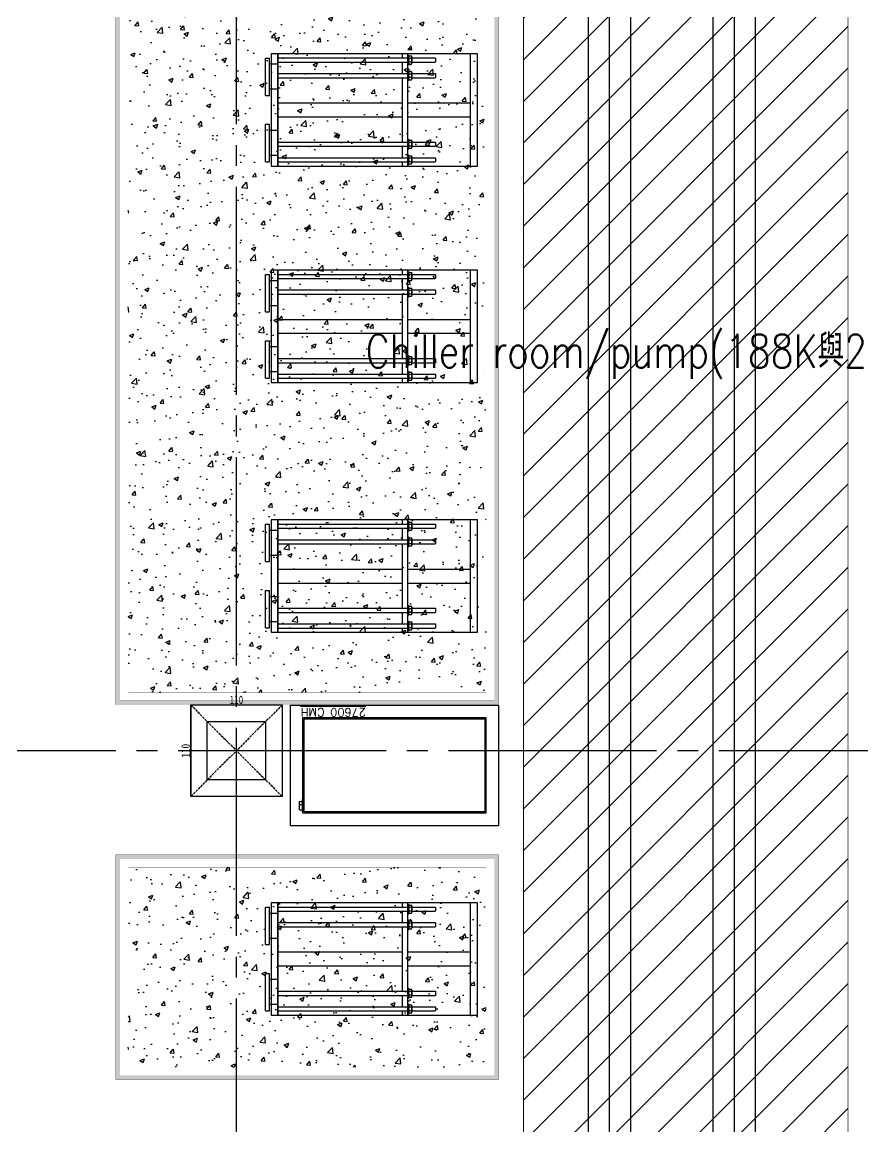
# Model space of a CAD drawing. Extents: x -18489 to 27370, y -8745 to 11880.
# Drawn here: x -16456 to -15445, y 4251 to 5578 of the extents above; entities that cross this region are included whole.
import ezdxf
from ezdxf.enums import TextEntityAlignment as Align

# ---------------------------------------------------------------- set-up
doc = ezdxf.new("R2010")
doc.units = 0
doc.header["$LTSCALE"] = 100
for name, pattern in [('188K-SM-03-F10-MECH-EQ-Y2257103$0$Micron CUP L10 HVAC EQU$0$DASHED', [19.05, 12.7, -6.35]), ('X-CUB3-L10$0$COL-CEN-LIN', [3.25, 2.5, -0.25, 0.25, -0.25]), ('X-CUB3-L10$0$HIDDEN', [0.4, 0.3, -0.1])]:
    doc.linetypes.add(name, pattern=pattern)
for name, color, linetype in [('188K-SM-03-F10-MECH-EQ-Y2257103$0$0 Xref', 8, 'Continuous'), ('188K-SM-03-F10-MECH-EQ-Y2257103$0$M-EQU-FOUNDATION', 8, 'Continuous'), ('188K-SM-03-F10-MECH-EQ-Y2257103$0$Micron CUP L10 CDA EQU$0$M MOVE-IN AREA', 8, 'Continuous'), ('188K-SM-03-F10-MECH-EQ-Y2257103$0$Micron CUP L10 HVAC EQU$0$M-FUTURE-EQU', 253, '188K-SM-03-F10-MECH-EQ-Y2257103$0$Micron CUP L10 HVAC EQU$0$DASHED'), ('188K-SM-03-F10-MECH-EQ-Y2257103$0$Micron CUP L10 HVAC EQU$0$M-HVAC HR CHILLER', 1, 'Continuous'), ('188K-SM-03-F10-MECH-EQ-Y2257103$0$Micron CUP L10 HVAC EQU$0$M-MECH-EQU', 136, 'Continuous'), ('188K-SM-07-F10-MECH-WWR-PIPE-Y2257103$0$M-P-PIPE-29', 6, 'Continuous'), ('188K-SM-07-F10-MECH-WWR-PIPE-Y2257103$0$M-P-PIPE-35', 1, 'Continuous'), ('X-CUB3-L10$0$CCL', 8, 'X-CUB3-L10$0$COL-CEN-LIN'), ('X-CUB3-L10$0$COL', 8, 'Continuous'), ('X-CUB3-L10$0$COL-S', 8, 'Continuous')]:
    doc.layers.add(name, color=color, linetype=linetype)
doc.styles.add('188K-SM-03-F10-MECH-EQ-Y2257103$0$Micron CUP L10 HVAC EQU$0$AA-TXT', font='simplex.shx', dxfattribs={"bigfont": 'china.shx'})
doc.styles.add('X-CUB3-L10$0$CHINA', font='simplex.shx', dxfattribs={"width": 0.75, "bigfont": 'chineset.shx'})
doc.styles.add('X-CUB3-L10$0$DIM', font='', dxfattribs={"width": 0.8})
doc.styles.get('X-CUB3-L10$0$DIM').set_extended_font_data('MingLiU')
doc.dimstyles.new('X-CUB3-L10$0$JJP_005_defpoint', dxfattribs={"dimtxt": 20, "dimasz": 0.5, "dimexe": 0.5, "dimexo": 0.5, "dimgap": 0.5, "dimtad": 1, "dimdsep": 46, "dimtxsty": 'X-CUB3-L10$0$DIM', "dimblk": 'X-CUB3-L10$0$_None', "dimcen": 10, "dimclrd": 256, "dimclre": 256, "dimclrt": 256, "dimadec": 0, "dimazin": 0, "dimtfac": 1, "dimtix": 1, "dimtmove": 2, "dimatfit": 3, "dimldrblk": 'X-CUB3-L10$0$_None', "dimfxl": 0.5, "dimtolj": 1, "dimtzin": 0, "dimarcsym": 0})

# ---------------------------------------------------------------- blocks, each defined once
blk = doc.blocks.new('*D451')
at = {"layer": 'DefPoints', "lineweight": -2, "transparency": 16777216}
blk.add_line((0, 0), (110, 0), dxfattribs=at)
at = {"layer": 'DefPoints', "color": 0, "transparency": 16777216}
for p in [(0, 0), (110, 0), (110, 0)]:
    blk.add_point(p, dxfattribs=at)
at = {"layer": 'DefPoints', "transparency": 16777216, "insert": (55, 6.1), "char_height": 10, "attachment_point": 5, "style": 'X-CUB3-L10$0$DIM'}
blk.add_mtext('\\A1;110', dxfattribs=at)
blk = doc.blocks.new('X-CUB3-L10$0$_None')
blk = doc.blocks.new('*D452')
at = {"layer": 'DefPoints', "lineweight": -2, "transparency": 16777216}
blk.add_line((0, 0), (0, -110), dxfattribs=at)
at = {"layer": 'DefPoints', "color": 0, "transparency": 16777216}
for p in [(0, 0), (0, -110), (0, -110)]:
    blk.add_point(p, dxfattribs=at)
at = {"layer": 'DefPoints', "transparency": 16777216, "insert": (-6.1, -55), "char_height": 10, "attachment_point": 5, "rotation": 90, "style": 'X-CUB3-L10$0$DIM'}
blk.add_mtext('\\A1;110', dxfattribs=at)
blk = doc.blocks.new('188K-SM-03-F10-MECH-EQ-Y2257103$0$Micron CUP L10 HVAC EQU$0$A$C66dd3646')
for p, q in [((-92.1, 0), (-47.1, 0)), ((-92.1, 0), (-92.1, -5)), ((-47.1, 0), (-47.1, -5)), ((-12.5, 0), (32.5, 0)), ((-12.5, 0), (-12.5, -5)), ((32.5, 0), (32.5, -5)), ((-92.1, -5), (-47.1, -5)), ((-84.6, -15), (-84.6, -5)), ((-54.6, -15), (-54.6, -5)), ((-12.5, -5), (32.5, -5)), ((-5, -15), (-5, -5)), ((25, -15), (25, -5)), ((-92.2, -15), (-92.2, -171.2)), ((-87.2, -15), (-87.2, -171.2)), ((-73.5, -15), (-73.5, -171.2)), ((-68.4, -15), (-68.4, -171.2)), ((-38.2, -15), (-38.2, -164.5)), ((-21.4, -15), (-21.4, -164.5)), ((8.8, -15), (8.8, -171.2)), ((13.9, -15), (13.9, -171.2)), ((27.6, -15), (27.6, -171.2)), ((32.6, -15), (32.6, -171.2)), ((-97.3, -164.5), (-92.2, -164.5)), ((-97.3, -171.2), (37.7, -171.2)), ((-95.6, -171.2), (-95.6, -172.1)), ((-83.8, -172.1), (-95.6, -172.1)), ((-86.1, -172.1), (-93.3, -172.1)), ((-87.2, -164.5), (-73.5, -164.5)), ((-83.8, -171.2), (-83.8, -172.1)), ((-76.9, -171.2), (-76.9, -172.1)), ((-65, -172.1), (-76.9, -172.1)), ((-67.3, -172.1), (-74.6, -172.1)), ((-68.4, -164.5), (8.8, -164.5)), ((-65, -171.2), (-65, -172.1)), ((-38.2, -171.2), (-38.2, -246.6)), ((-21.4, -171.2), (-21.4, -246.6)), ((5.4, -171.2), (5.4, -172.1)), ((17.3, -172.1), (5.4, -172.1)), ((15, -172.1), (7.7, -172.1)), ((13.9, -164.5), (27.6, -164.5)), ((17.3, -171.2), (17.3, -172.1)), ((24.2, -171.2), (24.2, -172.1)), ((36, -172.1), (24.2, -172.1)), ((33.7, -172.1), (26.5, -172.1)), ((32.6, -164.5), (37.7, -164.5)), ((36, -171.2), (36, -172.1)), ((-94.6, -172.7), (-94.6, -175.4)), ((-86.1, -176.1), (-93.3, -176.1)), ((-92.2, -176.1), (-92.2, -204)), ((-92.1, -175.4), (-92.1, -172.7)), ((-87.3, -172.7), (-87.3, -175.4)), ((-87.2, -176.1), (-87.2, -204)), ((-84.8, -172.7), (-84.8, -175.4)), ((-75.8, -172.7), (-75.8, -175.4)), ((-67.3, -176.1), (-74.6, -176.1)), ((-73.5, -176.1), (-73.5, -204)), ((-73.3, -175.4), (-73.3, -172.7)), ((-68.6, -172.7), (-68.6, -175.4)), ((-68.4, -176.1), (-68.4, -204)), ((-66.1, -172.7), (-66.1, -175.4)), ((6.5, -172.7), (6.5, -175.4)), ((15, -176.1), (7.7, -176.1)), ((8.8, -176.1), (8.8, -204)), ((9.1, -175.5), (8.9, -175.5)), ((9, -175.4), (9, -172.7)), ((13.8, -175.5), (13.6, -175.5)), ((13.7, -172.7), (13.7, -175.4)), ((13.9, -176.1), (13.9, -204)), ((16.2, -172.7), (16.2, -175.4)), ((25.2, -172.7), (25.2, -175.4)), ((33.7, -176.1), (26.5, -176.1)), ((27.6, -176.1), (27.6, -204)), ((27.7, -175.4), (27.7, -172.7)), ((27.8, -175.5), (27.7, -175.5)), ((32.5, -175.5), (32.4, -175.5)), ((32.5, -172.7), (32.5, -175.4)), ((32.6, -176.1), (32.6, -204)), ((35, -172.7), (35, -175.4)), ((-91.4, -204.8), (-92.2, -204)), ((-91.4, -204.8), (-88, -204.8)), ((-87.2, -204), (-88, -204.8)), ((-72.6, -204.8), (-73.5, -204)), ((-72.6, -204.8), (-69.3, -204.8)), ((-68.4, -204), (-69.3, -204.8)), ((8.8, -204), (9.7, -204.8)), ((9.7, -204.8), (13, -204.8)), ((13, -204.8), (13.9, -204)), ((27.6, -204), (28.4, -204.8)), ((28.4, -204.8), (31.8, -204.8)), ((31.8, -204.8), (32.6, -204)), ((-97.3, -246.6), (37.7, -246.6))]:
    blk.add_line(p, q)
for points in [[(37.7, -15), (37.7, -7), (-97.3, -7), (-97.3, -15)], [(37.7, -15), (-97.3, -15), (-97.3, -255), (37.7, -255)]]:
    blk.add_lwpolyline(points, close=True)
for centre, major_axis, start_param, end_param in [((-93.3, -173.6), (-1.06, 1.06), 4.510487, 6.485087), ((-89.7, -176.5), (-3.16, 3.16), -1.341997, -0.228799), ((-86.1, -173.6), (1.06, 1.06), 6.081283, 8.055884), ((-74.6, -173.6), (-1.06, 1.06), 4.510487, 6.485087), ((-71, -176.5), (-3.16, 3.16), -1.341997, -0.228799), ((-67.3, -173.6), (-1.06, 1.06), 4.510487, 6.485087), ((7.7, -173.6), (-1.06, 1.06), 4.510487, 6.485087), ((11.4, -176.5), (3.16, 3.16), 0.228799, 1.341997), ((15, -173.6), (1.06, 1.06), 6.081283, 8.055884), ((26.5, -173.6), (-1.06, 1.06), 4.510487, 6.485087), ((30.1, -176.5), (-3.16, 3.16), -1.341997, -0.228799), ((33.7, -173.6), (-1.06, 1.06), 4.510487, 6.485087), ((-93.3, -174.6), (1.06, 1.06), 2.939691, 4.914291), ((-89.7, -171.6), (3.16, 3.16), 3.370391, 4.48359), ((-86.1, -174.6), (-1.06, 1.06), 1.368894, 3.343495), ((-74.6, -174.6), (1.06, 1.06), 2.939691, 4.914291), ((-71, -171.6), (3.16, 3.16), 3.370391, 4.48359), ((-67.3, -174.6), (-1.06, 1.06), 1.368894, 3.343495), ((7.7, -174.6), (1.06, 1.06), 2.939691, 4.914291), ((11.4, -171.6), (3.16, 3.16), 3.370391, 4.48359), ((15, -174.6), (-1.06, 1.06), 1.368894, 3.343495), ((26.5, -174.6), (1.06, 1.06), 2.939691, 4.914291), ((30.1, -171.6), (3.16, 3.16), 3.370391, 4.48359), ((33.7, -174.6), (-1.06, 1.06), 1.368894, 3.343495)]:
    blk.add_ellipse(centre, major_axis=major_axis, ratio=1, start_param=start_param, end_param=end_param)
blk = doc.blocks.new('188K-SM-03-F10-MECH-EQ-Y2257103$0$Micron CUP L10 HVAC EQU$0$A$C9f966d85')
blk.add_line((-110, 1195), (-139, 1195))
for points in [[(0, 1450), (0, 0), (-2500, 0), (-2500, 1450)], [(-150, 1300), (-150, 150), (-2350, 150), (-2350, 1300)], [(-165, 1285), (-165, 165), (-2335, 165), (-2335, 1285)]]:
    blk.add_lwpolyline(points, close=True)
for points in [[(-150, 1135), (-139, 1135), (-139, 1285), (-150, 1285)], [(-110, 1260), (-110, 1160), (-139, 1160)], [(-110, 1260), (-139, 1260)]]:
    blk.add_lwpolyline(points)
at = {"style": '188K-SM-03-F10-MECH-EQ-Y2257103$0$Micron CUP L10 HVAC EQU$0$AA-TXT'}
blk.add_text('%%U27600 CMH', height=100, dxfattribs=at).set_placement((-515, 88), align=Align.MIDDLE_CENTER)
blk = doc.blocks.new('188K-SM-03-F10-MECH-EQ-Y2257103$0$Micron CUP L10 HVAC EQU')
at = {"layer": '188K-SM-03-F10-MECH-EQ-Y2257103$0$Micron CUP L10 HVAC EQU$0$M-FUTURE-EQU', "xscale": 10, "yscale": 10, "zscale": 10, "rotation": 90}
blk.add_blockref('188K-SM-03-F10-MECH-EQ-Y2257103$0$Micron CUP L10 HVAC EQU$0$A$C66dd3646', (-206367, 37729), dxfattribs=at)
at = {"layer": '188K-SM-03-F10-MECH-EQ-Y2257103$0$Micron CUP L10 HVAC EQU$0$M-HVAC HR CHILLER', "xscale": 10, "yscale": 10, "zscale": 10, "rotation": 90}
for p in [(-206367, 47929), (-206367, 45329), (-206367, 42329)]:
    blk.add_blockref('188K-SM-03-F10-MECH-EQ-Y2257103$0$Micron CUP L10 HVAC EQU$0$A$C66dd3646', p, dxfattribs=at)
at = {"layer": '188K-SM-03-F10-MECH-EQ-Y2257103$0$Micron CUP L10 HVAC EQU$0$M-MECH-EQU', "rotation": 180}
blk.add_blockref('188K-SM-03-F10-MECH-EQ-Y2257103$0$Micron CUP L10 HVAC EQU$0$A$C9f966d85', (-206067, 40482), dxfattribs=at)
blk = doc.blocks.new('188K-SM-03-F10-MECH-EQ-Y2257103')
at = {"layer": '188K-SM-03-F10-MECH-EQ-Y2257103$0$M-EQU-FOUNDATION'}
h = blk.add_hatch(dxfattribs=at)
h.set_pattern_fill('AR-CONC', color=256, scale=0.1)
h.set_pattern_definition([(50, (3773.521, 709.199), (18.218467, -1.593909), [1.905, -20.955]), (355, (3773.521, 709.2), (-3.524342, 19.105685), [1.524, -16.764058]), (100.45144, (3775.04, 709.066), (14.694125, 17.511775), [1.619001, -17.809024]), (46.1842, (3773.521, 714.28), (27.107904, -4.204233), [2.8575, -31.4325]), (96.63556, (3775.78, 713.93), (23.740413, 24.742612), [2.428502, -26.71356]), (351.18415, (3773.52, 714.28), (23.740413, 24.742612), [2.285997, -25.145973]), (21, (3776.061, 713.009), (15.161439, -10.22652), [1.905, -20.955]), (326, (3776.061, 713.01), (6.180203, 18.418797), [1.524, -16.764]), (71.451445, (3777.325, 712.157), (21.341642, 8.192277), [1.619001, -17.808994]), (37.5, (3773.5214, 709.199), (0.3088603, 8.4555039), [0, -16.5608, 0, -17.018, 0, -16.8275]), (7.5, (3773.521, 709.199), (6.6819663, 10.0180575), [0, -9.7028, 0, -16.1798, 0, -6.4135]), (327.5, (3767.857, 709.199), (13.5590595, -0.5728744), [0, -6.35, 0, -19.812, 0, -26.289]), (317.5, (3765.317, 709.199), (14.812918, 2.542649), [0, -8.255, 0, -13.1572, 0, -18.669])])
h.paths.add_polyline_path([(-15888.1, 5868), (-15888.1, 4762.5), (-16338.1, 4762.5), (-16338.1, 5868)], flags=16)
h.paths.add_polyline_path([(-15883.1, 5873), (-15883.1, 4757.5), (-16343.1, 4757.5), (-16343.1, 5873)])
h = blk.add_hatch(dxfattribs=at)
h.set_pattern_fill('AR-CONC', color=256, scale=0.3)
h.set_pattern_definition([(50, (4473.52, 709.2), (54.6554, -4.78173), [5.715, -62.865]), (355, (4473.52, 709.2), (-10.57303, 57.31705), [4.572, -50.29218]), (100.45144, (4478.076, 708.8), (44.08237, 52.53533), [4.857, -53.42707]), (46.1842, (4473.52, 724.44), (81.32371, -12.6127), [8.5725, -94.2975]), (96.63556, (4480.3, 723.39), (71.22124, 74.22784), [7.2855, -80.14068]), (351.18415, (4473.52, 724.44), (71.22124, 74.22784), [6.858, -75.43792]), (21, (4481.14, 720.63), (45.48432, -30.67956), [5.715, -62.865]), (326, (4481.14, 720.63), (18.54061, 55.25639), [4.572, -50.292]), (71.45144, (4484.93, 718.07), (64.02493, 24.57683), [4.857, -53.42698]), (37.5, (4473.521, 709.2), (0.926581, 25.366512), [0, -49.6824, 0, -51.054, 0, -50.4825]), (7.5, (4473.52, 709.2), (20.0459, 30.054172), [0, -29.1084, 0, -48.5394, 0, -19.2405]), (327.5, (4456.529, 709.2), (40.677179, -1.718623), [0, -19.05, 0, -59.436, 0, -78.867]), (317.5, (4448.91, 709.2), (44.438754, 7.62795), [0, -24.765, 0, -39.4716, 0, -56.007])])
h.paths.add_polyline_path([(-16328.1, 5857.8), (-16253.1, 5857.8), (-16143.1, 5857.8), (-16143.1, 5858), (-15898.1, 5858), (-15898.1, 4772.5), (-16328.1, 4772.5)])
h = blk.add_hatch(dxfattribs=at)
h.set_pattern_fill('AR-CONC', color=256, scale=0.1)
h.set_pattern_definition([(50, (3773.521, -290.801), (18.218467, -1.593909), [1.905, -20.955]), (355, (3773.521, -290.8), (-3.524342, 19.105685), [1.524, -16.764058]), (100.45144, (3775.04, -290.934), (14.694125, 17.511775), [1.619001, -17.809024]), (46.1842, (3773.521, -285.72), (27.107904, -4.204233), [2.8575, -31.4325]), (96.63556, (3775.78, -286.07), (23.740413, 24.742612), [2.428502, -26.71356]), (351.18415, (3773.52, -285.72), (23.740413, 24.742612), [2.285997, -25.145973]), (21, (3776.061, -286.991), (15.161439, -10.22652), [1.905, -20.955]), (326, (3776.061, -286.99), (6.180203, 18.418797), [1.524, -16.764]), (71.451445, (3777.325, -287.843), (21.341642, 8.192277), [1.619001, -17.808994]), (37.5, (3773.5214, -290.801), (0.3088603, 8.4555039), [0, -16.5608, 0, -17.018, 0, -16.8275]), (7.5, (3773.521, -290.801), (6.6819663, 10.0180575), [0, -9.7028, 0, -16.1798, 0, -6.4135]), (327.5, (3767.857, -290.801), (13.5590595, -0.5728744), [0, -6.35, 0, -19.812, 0, -26.289]), (317.5, (3765.317, -290.801), (14.812918, 2.542649), [0, -8.255, 0, -13.1572, 0, -18.669])])
h.paths.add_polyline_path([(-15888.1, 4572.5), (-15888.1, 4312.5), (-16338.1, 4312.5), (-16338.1, 4572.5)], flags=16)
h.paths.add_polyline_path([(-15883.1, 4577.5), (-15883.1, 4307.5), (-16343.1, 4307.5), (-16343.1, 4577.5)])
h = blk.add_hatch(dxfattribs=at)
h.set_pattern_fill('AR-CONC', color=256, scale=0.3)
h.set_pattern_definition([(50, (3773.52, -290.8), (54.6554, -4.78173), [5.715, -62.865]), (355, (3773.52, -290.8), (-10.57303, 57.31705), [4.572, -50.29218]), (100.45144, (3778.076, -291.2), (44.08237, 52.53533), [4.857, -53.42707]), (46.1842, (3773.52, -275.56), (81.32371, -12.6127), [8.5725, -94.2975]), (96.63556, (3780.3, -276.61), (71.22124, 74.22784), [7.2855, -80.14068]), (351.18415, (3773.52, -275.56), (71.22124, 74.22784), [6.858, -75.43792]), (21, (3781.14, -279.37), (45.48432, -30.67956), [5.715, -62.865]), (326, (3781.14, -279.37), (18.54061, 55.25639), [4.572, -50.292]), (71.45144, (3784.93, -281.93), (64.02493, 24.57683), [4.857, -53.42698]), (37.5, (3773.521, -290.8), (0.926581, 25.366512), [0, -49.6824, 0, -51.054, 0, -50.4825]), (7.5, (3773.52, -290.8), (20.0459, 30.054172), [0, -29.1084, 0, -48.5394, 0, -19.2405]), (327.5, (3756.529, -290.8), (40.677179, -1.718623), [0, -19.05, 0, -59.436, 0, -78.867]), (317.5, (3748.91, -290.8), (44.438754, 7.62795), [0, -24.765, 0, -39.4716, 0, -56.007])])
h.paths.add_polyline_path([(-15898.1, 4562.5), (-15898.1, 4322.5), (-16328.1, 4322.5), (-16328.1, 4562.5)])
at = {"layer": '188K-SM-03-F10-MECH-EQ-Y2257103$0$M-EQU-FOUNDATION', "const_width": 0.2}
for points in [[(-15883.1, 5873), (-15883.1, 4757.5), (-16343.1, 4757.5), (-16343.1, 5873)], [(-15888.1, 5868), (-15888.1, 4762.5), (-16338.1, 4762.5), (-16338.1, 5868)], [(-16328.1, 5857.8), (-16253.1, 5857.8), (-16253.1, 5857.8), (-16143.1, 5857.8), (-16143.1, 5858), (-15898.1, 5858), (-15898.1, 4772.5), (-16328.1, 4772.5)], [(-15883.1, 4577.5), (-15883.1, 4307.5), (-16343.1, 4307.5), (-16343.1, 4577.5)], [(-15888.1, 4572.5), (-15888.1, 4312.5), (-16338.1, 4312.5), (-16338.1, 4572.5)], [(-15898.1, 4562.5), (-15898.1, 4322.5), (-16328.1, 4322.5), (-16328.1, 4562.5)]]:
    blk.add_lwpolyline(points, close=True, dxfattribs=at)
at = {"layer": '188K-SM-03-F10-MECH-EQ-Y2257103$0$0 Xref', "xscale": 0.1, "yscale": 0.1, "zscale": 0.1}
blk.add_blockref('188K-SM-03-F10-MECH-EQ-Y2257103$0$Micron CUP L10 HVAC EQU', (4473.5, 709.2), dxfattribs=at)
at = {"layer": '188K-SM-03-F10-MECH-EQ-Y2257103$0$Micron CUP L10 CDA EQU$0$M MOVE-IN AREA'}
h = blk.add_hatch(dxfattribs=at)
h.set_pattern_fill('JIS_WOOD', color=256, scale=50)
h.set_pattern_definition([(45, (4473.52, 709.2), (-25, 25), [])])
h.paths.add_polyline_path([(-17249.1, 7922.5), (-17249.1, 7642.5), (-15853.1, 7642.5), (-15853.1, 6432.5), (-15853.1, 790), (-15463.1, 790), (-15463.1, 6142.5), (-15463.1, 7642.5), (-14093.1, 7642.5), (-14093.1, 7922.5)])
at = {"layer": '188K-SM-03-F10-MECH-EQ-Y2257103$0$Micron CUP L10 CDA EQU$0$M MOVE-IN AREA', "const_width": 1}
blk.add_lwpolyline([(-17249.1, 7922.5), (-17249.1, 7642.5), (-15853.1, 7642.5), (-15853.1, 6432.5), (-15853.1, 6432.5), (-15853.1, 790), (-15463.1, 790), (-15463.1, 6142.5), (-15463.1, 6142.5), (-15463.1, 7642.5), (-14093.1, 7642.5), (-14093.1, 7922.5)], close=True, dxfattribs=at)
blk = doc.blocks.new('188K-SM-07-F10-MECH-WWR-PIPE-Y2257103')
at = {"layer": '188K-SM-07-F10-MECH-WWR-PIPE-Y2257103$0$M-P-PIPE-29'}
for p, q in [((-15775.4, 5781.8), (-15775.4, -784.5)), ((-15750, 5781.8), (-15750, -784.5)), ((-15724.6, 5781.8), (-15724.6, -784.5))]:
    blk.add_line(p, q, dxfattribs=at)
at = {"layer": '188K-SM-07-F10-MECH-WWR-PIPE-Y2257103$0$M-P-PIPE-35'}
for p, q in [((-15625.4, 5781.1), (-15625.4, -714.5)), ((-15600, 5781.1), (-15600, -714.5)), ((-15574.6, 5781.1), (-15574.6, -714.5))]:
    blk.add_line(p, q, dxfattribs=at)
blk = doc.blocks.new('*U450')
at = {"layer": 'DefPoints', "linetype": 'X-CUB3-L10$0$HIDDEN', "ltscale": 0.1}
for p, q in [((110, 0), (0, -110)), ((0, 0), (110, -110))]:
    blk.add_line(p, q, dxfattribs=at)
at = {"layer": 'X-CUB3-L10$0$COL', "ltscale": 0.1}
blk.add_lwpolyline([(0, 0), (110, 0), (110, -110), (0, -110)], close=True, dxfattribs=at)
at = {"layer": 'DefPoints'}
dim = blk.add_linear_dim(base=(0, -110), p1=(0, 0), p2=(0, -110), angle=90, dimstyle='X-CUB3-L10$0$JJP_005_defpoint', override={"dimtxt": 10}, dxfattribs=at)
dim.commit()
dim.dimension.update_dxf_attribs({"geometry": '*D452', "text_midpoint": (-6.067, -55)})
dim = blk.add_linear_dim(base=(110, 0), p1=(0, 0), p2=(110, 0), dimstyle='X-CUB3-L10$0$JJP_005_defpoint', override={"dimtxt": 10}, dxfattribs=at)
dim.commit()
dim.dimension.update_dxf_attribs({"geometry": '*D451', "text_midpoint": (55, 6.067)})
blk = doc.blocks.new('X-CUB3-L10$0$CUB3-10')
at = {"layer": 'X-CUB3-L10$0$CCL'}
for p, q in [((-3360, 0), (-3360, 9982.459)), ((720, 5422.459), (-5160, 5422.459))]:
    blk.add_line(p, q, dxfattribs=at)
at = {"layer": 'X-CUB3-L10$0$COL-S'}
blk.add_lwpolyline([(-3395, 5457.459), (-3325, 5457.459), (-3325, 5387.459), (-3395, 5387.459)], close=True, dxfattribs=at)
at = {"layer": 'X-CUB3-L10$0$COL'}
blk.add_blockref('*U450', (-3415, 5477.459), dxfattribs=at)
blk = doc.blocks.new('X-CUB3-L10')
at = {"layer": 'X-CUB3-L10$0$COL-S'}
blk.add_lwpolyline([(-16233.1, 4737.5), (-16163.1, 4737.5), (-16163.1, 4667.5), (-16233.1, 4667.5)], close=True, dxfattribs=at)
at = {"layer": 'X-CUB3-L10$0$CCL'}
blk.add_blockref('X-CUB3-L10$0$CUB3-10', (-12838.1, -720), dxfattribs=at)
at = {"layer": 'X-CUB3-L10$0$COL'}
blk.add_blockref('*U450', (-16253.1, 4757.5), dxfattribs=at)
at = {"layer": 'DefPoints', "style": 'X-CUB3-L10$0$CHINA', "width": 0.8}
blk.add_text('Chiller room/pump(188K與200K共用)', height=40, dxfattribs=at).set_placement((-15658.1, 5182.5), align=Align.MIDDLE_CENTER)

msp = doc.modelspace()

# ---------------------------------------------------------------- block references
msp.add_blockref('X-CUB3-L10', (0, 0))

# ---------------------------------------------------------------- next in the draw order: block references
msp.add_blockref('188K-SM-03-F10-MECH-EQ-Y2257103', (0, 0))

# ---------------------------------------------------------------- next in the draw order: block references
msp.add_blockref('188K-SM-07-F10-MECH-WWR-PIPE-Y2257103', (0, 0))

doc.saveas('drawing.dxf')
